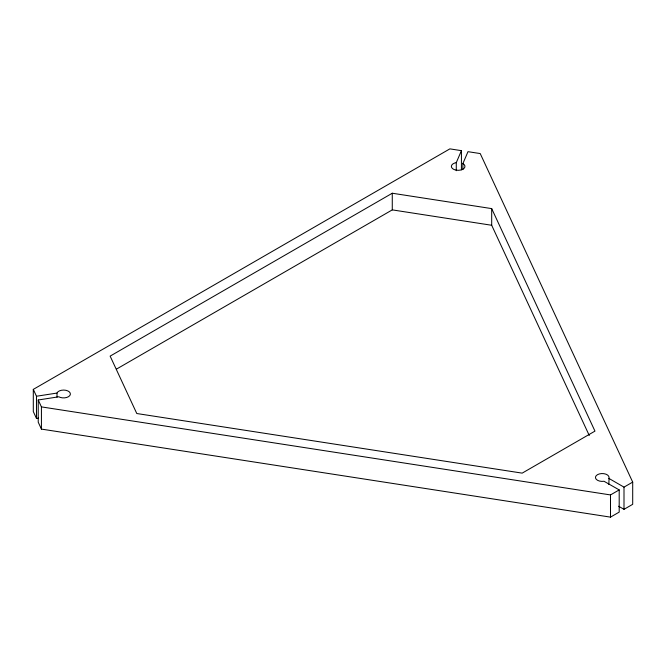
<?xml version="1.0" encoding="UTF-8"?>
<svg xmlns="http://www.w3.org/2000/svg" width="666" height="666" viewBox="0 0 666 666"><rect width="100%" height="100%" fill="white"/><g stroke="black" fill="none" stroke-linecap="round" stroke-linejoin="round"><path stroke-width="1" d="M57.001 397.103L57.026 392.973A6.802 3.921 0 0 1 65.917 390.301A6.802 3.921 0 0 1 69.755 395.646A6.802 3.921 0 0 1 60.19 397.386L58.824 396.778L38.228 399.991L38.228 422.202L41.425 429.095L610.497 517.132L619.197 512.112L619.197 489.91L604.02 481.268A6.802 3.921 0 0 1 595.562 478.163A6.802 3.921 0 0 1 601.664 473.568A6.802 3.921 0 0 1 609.057 477.48L608.849 484.44M456.277 170.712L456.277 162.637L461.43 150.658L449.883 148.868L33.3 389.385L33.3 411.588L36.48 418.448L38.536 418.131M462.878 169.639L462.878 163.586L467.998 151.673L480.219 153.563L632.7 482.109L632.7 504.312L624 509.332L618.656 506.252M392.274 193.232L110.14 356.119L136.78 413.519L522.177 473.135L594.963 431.118L491.691 208.608L392.274 193.232L392.274 209.882L116.433 369.139M38.228 399.991L41.425 406.893L610.497 494.93L619.197 489.91M608.849 478.388L624 487.129L632.7 482.109M456.277 162.637L454.761 163.004A6.802 3.921 0 0 0 452.597 168.656A6.802 3.921 0 0 0 462.537 169.405A6.802 3.921 0 0 0 462.97 163.628L462.878 163.586M33.3 389.385L36.48 396.245L57.001 393.065M392.274 209.882L491.691 225.266L589.268 435.514M624 487.129L624 509.332M610.497 494.93L610.497 517.132M491.691 208.608L491.691 225.266M461.43 150.658L461.43 169.83M41.425 406.893L41.425 429.095M36.48 396.245L36.48 418.448"/></g></svg>
